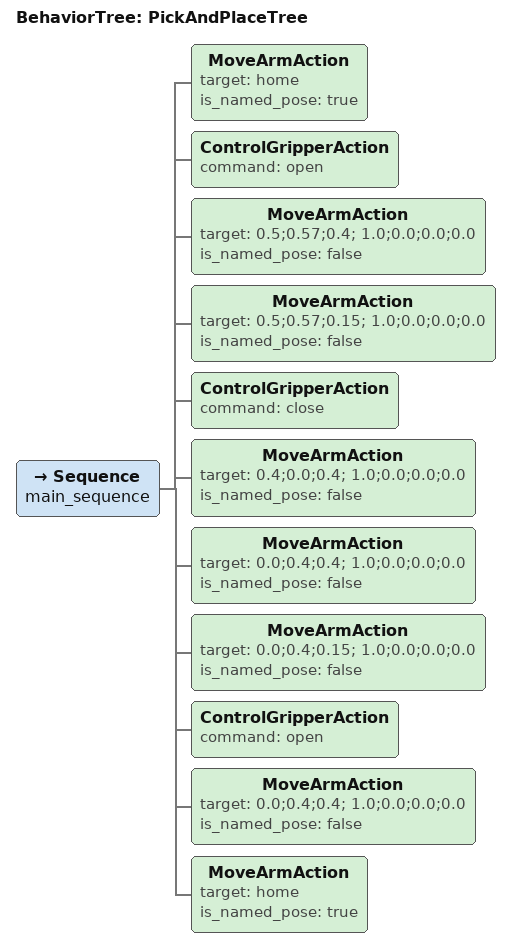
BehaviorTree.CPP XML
<root BTCPP_format="4">
    <BehaviorTree ID="PickAndPlaceTree">
        <Sequence name="main_sequence">

            <MoveArmAction target="home" is_named_pose="true"/>
            <ControlGripperAction command="open"/>

            <MoveArmAction target="0.5;0.57;0.4; 1.0;0.0;0.0;0.0" is_named_pose="false"/>

            <MoveArmAction target="0.5;0.57;0.15; 1.0;0.0;0.0;0.0" is_named_pose="false"/>
            <ControlGripperAction command="close"/>

            <MoveArmAction target="0.4;0.0;0.4; 1.0;0.0;0.0;0.0" is_named_pose="false"/>

            <MoveArmAction target="0.0;0.4;0.4; 1.0;0.0;0.0;0.0" is_named_pose="false"/>
            <MoveArmAction target="0.0;0.4;0.15; 1.0;0.0;0.0;0.0" is_named_pose="false"/>
            <ControlGripperAction command="open"/>

            <MoveArmAction target="0.0;0.4;0.4; 1.0;0.0;0.0;0.0" is_named_pose="false"/>
            <MoveArmAction target="home" is_named_pose="true"/>

        </Sequence>
    </BehaviorTree>
</root>
